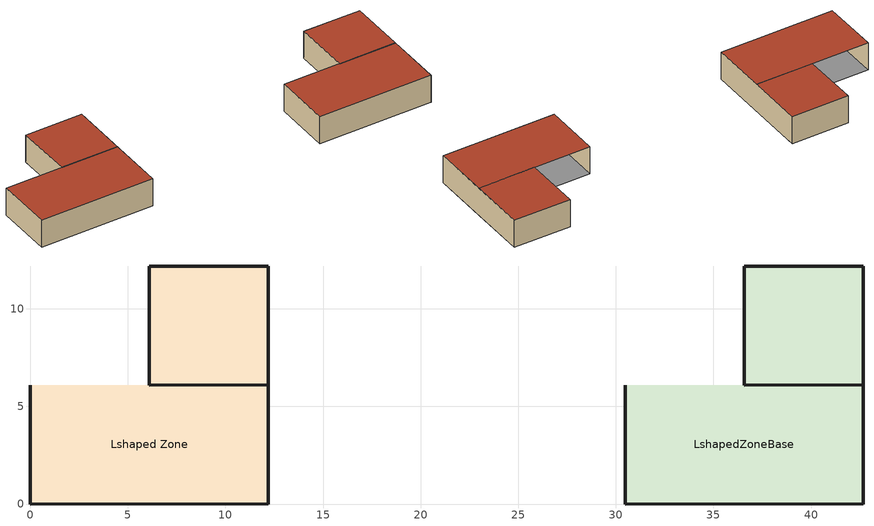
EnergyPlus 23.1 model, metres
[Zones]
Lshaped Zone
 floor outside (SpandrelSheet): 0,6.1 12.19,6.1 12.19,0 0,0 z0; 6.1,12.19 12.19,12.19 12.19,6.1 6.1,6.1 z0
 wall outside (SpandrelSheet): 0,6.1 0,0 12.19,0 12.19,12.19 6.1,12.19 6.1,6.1 12.19,6.1 z0:3.05
 roof outside (SpandrelSheet): 0,0 12.19,0 12.19,6.1 0,6.1 z3.05; 6.1,6.1 12.19,6.1 12.19,12.19 6.1,12.19 z3.05
LshapedZoneBase
 floor outside (SpandrelSheet): 30.48,6.1 42.67,6.1 42.67,0 30.48,0 z0; 36.58,12.19 42.67,12.19 42.67,6.1 36.58,6.1 z0
 wall outside (SpandrelSheet): 30.48,6.1 30.48,0 42.67,0 42.67,12.19 36.58,12.19 36.58,6.1 42.67,6.1 z0:3.05
 roof outside (SpandrelSheet): 30.48,0 42.67,0 42.67,6.1 30.48,6.1 z3.05; 36.58,6.1 42.67,6.1 42.67,12.19 36.58,12.19 z3.05
[Building]
Urbana             Load Calc: North Axis {deg}=0; Terrain=Suburbs; Loads Convergence Tolerance Value {W}=0.03; Temperature Convergence Tolerance Value {deltaC}=0.3; Solar Distribution=FullExterior; Maximum Number of Warmup Days=25; Minimum Number of Warmup Days=6
[Site:Location]
Chicago IL: Latitude {deg}=41.78; Longitude {deg}=-87.75; Time Zone {hr}=-6; Elevation {m}=200.56
[SizingPeriod:DesignDay] Month=7; Day of Month=21; Day Type=SummerDesignDay; Humidity Condition Type=Wetbulb; Rain Indicator=No; Snow Indicator=No; Daylight Saving Time Indicator=No; Solar Model Indicator=ASHRAEClearSky; Sky Clearness=1
Name | Maximum Dry-Bulb Temperature {C} | Daily Dry-Bulb Temperature Range {deltaC} | Wetbulb or DewPoint at Maximum Dry-Bulb {C} | Barometric Pressure {Pa} | Wind Speed {m/s} | Wind Direction {deg}
CHICAGO ILLINOIS SUMMER | 32.77778 | 12.77778 | 22.77778 | 99361.81 | 3.879596 | 215
CHICAGO Ann Clg 2% Condns DB=>MWB | 29.9 | 10.7 | 22.1 | 99063 | 5.3 | 230
[Site:GroundTemperature:BuildingSurface]
20, 20, 20, 20, 20, 20, 20, 20, 20, 20, 20, 20
[Material]
Spandrel: Roughness=verysmooth; Thickness {m}=0.009; Conductivity {W/m-K}=0.9; Density {kg/m3}=2600; Specific Heat {J/kg-K}=840; Thermal Absorptance=0.9; Solar Absorptance=0.9; Visible Absorptance=0.9
[Construction]
SpandrelSheet: Spandrel
[Zone] Type=1; Multiplier=1; Ceiling Height {m}=3.048; Volume {m3}=autocalculate
Lshaped Zone; LshapedZoneBase
[ZoneProperty:UserViewFactors:BySurfaceName]
Lshaped Zone: Lshaped Zone:South Wall, Lshaped Zone:South Wall, 0, Lshaped Zone:South Wall, Lshaped Zone:East Wall, 0.10131, Lshaped Zone:South Wall, Lshaped Zone:North Wall-1, 0.024387, Lshaped Zone:South Wall, Lshaped Zone:West Wall-1, 0.009005, Lshaped Zone:South Wall, Lshaped Zone:Northwall-2, 0.082639, Lshaped Zone:South Wall, Lshaped Zone:Westwall-2, 0.083659, Lshaped Zone:South Wall, Lshaped Zone:Roof-1, 0.333727, Lshaped Zone:South Wall, Lshaped Zone:Roof-2, 0.015772, Lshaped Zone:South Wall, Lshaped Zone:Floor-1, 0.333728, Lshaped Zone:South Wall, Lshaped Zone:Floor-2, 0.015772, Lshaped Zone:East Wall, Lshaped Zone:South Wall, 0.10131, Lshaped Zone:East Wall, Lshaped Zone:East Wall, 0, Lshaped Zone:East Wall, Lshaped Zone:North Wall-1, 0.08366, Lshaped Zone:East Wall, Lshaped Zone:West Wall-1, 0.082633, Lshaped Zone:East Wall, Lshaped Zone:Northwall-2, 0.009005, Lshaped Zone:East Wall, Lshaped Zone:Westwall-2, 0.024383, Lshaped Zone:East Wall, Lshaped Zone:Roof-1, 0.182649, Lshaped Zone:East Wall, Lshaped Zone:Roof-2, 0.166856, Lshaped Zone:East Wall, Lshaped Zone:Floor-1, 0.182648, Lshaped Zone:East Wall, Lshaped Zone:Floor-2, 0.166856, Lshaped Zone:North Wall-1, Lshaped Zone:South Wall, 0.048773, Lshaped Zone:North Wall-1, Lshaped Zone:East Wall, 0.16732, Lshaped Zone:North Wall-1, Lshaped Zone:North Wall-1, 0, Lshaped Zone:North Wall-1, Lshaped Zone:West Wall-1, 0.149307, Lshaped Zone:North Wall-1, Lshaped Zone:Northwall-2, 0, Lshaped Zone:North Wall-1, Lshaped Zone:Westwall-2, 0, Lshaped Zone:North Wall-1, Lshaped Zone:Roof-1, 0.024903, Lshaped Zone:North Wall-1, Lshaped Zone:Roof-2, 0.292397, Lshaped Zone:North Wall-1, Lshaped Zone:Floor-1, 0.024903, Lshaped Zone:North Wall-1, Lshaped Zone:Floor-2, 0.292397, Lshaped Zone:West Wall-1, Lshaped Zone:South Wall, 0.01801, Lshaped Zone:West Wall-1, Lshaped Zone:East Wall, 0.165266, Lshaped Zone:West Wall-1, Lshaped Zone:North Wall-1, 0.149307, Lshaped Zone:West Wall-1, Lshaped Zone:West Wall-1, 0, Lshaped Zone:West Wall-1, Lshaped Zone:Northwall-2, 0, Lshaped Zone:West Wall-1, Lshaped Zone:Westwall-2, 0, Lshaped Zone:West Wall-1, Lshaped Zone:Roof-1, 0.041338, Lshaped Zone:West Wall-1, Lshaped Zone:Roof-2, 0.29237, Lshaped Zone:West Wall-1, Lshaped Zone:Floor-1, 0.041338, Lshaped Zone:West Wall-1, Lshaped Zone:Floor-2, 0.29237, Lshaped Zone:Northwall-2, Lshaped Zone:South Wall, 0.165278, Lshaped Zone:Northwall-2, Lshaped Zone:East Wall, 0.018009, Lshaped Zone:Northwall-2, Lshaped Zone:North Wall-1, 0, Lshaped Zone:Northwall-2, Lshaped Zone:West Wall-1, 0, Lshaped Zone:Northwall-2, Lshaped Zone:Northwall-2, 0, Lshaped Zone:Northwall-2, Lshaped Zone:Westwall-2, 0.149298, Lshaped Zone:Northwall-2, Lshaped Zone:Roof-1, 0.333708, Lshaped Zone:Northwall-2, Lshaped Zone:Roof-2, 0, Lshaped Zone:Northwall-2, Lshaped Zone:Floor-1, 0.333707, Lshaped Zone:Northwall-2, Lshaped Zone:Floor-2, 0, Lshaped Zone:Westwall-2, Lshaped Zone:South Wall, 0.167318, Lshaped Zone:Westwall-2, Lshaped Zone:East Wall, 0.048767, Lshaped Zone:Westwall-2, Lshaped Zone:North Wall-1, 0, Lshaped Zone:Westwall-2, Lshaped Zone:West Wall-1, 0, Lshaped Zone:Westwall-2, Lshaped Zone:Northwall-2, 0.149298, Lshaped Zone:Westwall-2, Lshaped Zone:Westwall-2, 0, Lshaped Zone:Westwall-2, Lshaped Zone:Roof-1, 0.314598, Lshaped Zone:Westwall-2, Lshaped Zone:Roof-2, 0.002711, Lshaped Zone:Westwall-2, Lshaped Zone:Floor-1, 0.314598, Lshaped Zone:Westwall-2, Lshaped Zone:Floor-2, 0.002711, Lshaped Zone:Roof-1, Lshaped Zone:South Wall, 0.166864, Lshaped Zone:Roof-1, Lshaped Zone:East Wall, 0.091325, Lshaped Zone:Roof-1, Lshaped Zone:North Wall-1, 0.006226, Lshaped Zone:Roof-1, Lshaped Zone:West Wall-1, 0.010335, Lshaped Zone:Roof-1, Lshaped Zone:Northwall-2, 0.083427, Lshaped Zone:Roof-1, Lshaped Zone:Westwall-2, 0.07865, Lshaped Zone:Roof-1, Lshaped Zone:Roof-1, 0, Lshaped Zone:Roof-1, Lshaped Zone:Roof-2, 0, Lshaped Zone:Roof-1, Lshaped Zone:Floor-1, 0.508989, Lshaped Zone:Roof-1, Lshaped Zone:Floor-2, 0.054185, Lshaped Zone:Roof-2, Lshaped Zone:South Wall, 0.015772, Lshaped Zone:Roof-2, Lshaped Zone:East Wall, 0.166856, Lshaped Zone:Roof-2, Lshaped Zone:North Wall-1, 0.146198, Lshaped Zone:Roof-2, Lshaped Zone:West Wall-1, 0.146185, Lshaped Zone:Roof-2, Lshaped Zone:Northwall-2, 0, Lshaped Zone:Roof-2, Lshaped Zone:Westwall-2, 0.001355, Lshaped Zone:Roof-2, Lshaped Zone:Roof-1, 0, Lshaped Zone:Roof-2, Lshaped Zone:Roof-2, 0, Lshaped Zone:Roof-2, Lshaped Zone:Floor-1, 0.10837, Lshaped Zone:Roof-2, Lshaped Zone:Floor-2, 0.415263, Lshaped Zone:Floor-1, Lshaped Zone:South Wall, 0.166865, Lshaped Zone:Floor-1, Lshaped Zone:East Wall, 0.091324, Lshaped Zone:Floor-1, Lshaped Zone:North Wall-1, 0.006226, Lshaped Zone:Floor-1, Lshaped Zone:West Wall-1, 0.010335, Lshaped Zone:Floor-1, Lshaped Zone:Northwall-2, 0.083427, Lshaped Zone:Floor-1, Lshaped Zone:Westwall-2, 0.07865, Lshaped Zone:Floor-1, Lshaped Zone:Roof-1, 0.508989, Lshaped Zone:Floor-1, Lshaped Zone:Roof-2, 0.054185, Lshaped Zone:Floor-1, Lshaped Zone:Floor-1, 0, Lshaped Zone:Floor-1, Lshaped Zone:Floor-2, 0, Lshaped Zone:Floor-2, Lshaped Zone:South Wall, 0.015772, Lshaped Zone:Floor-2, Lshaped Zone:East Wall, 0.166856, Lshaped Zone:Floor-2, Lshaped Zone:North Wall-1, 0.146198, Lshaped Zone:Floor-2, Lshaped Zone:West Wall-1, 0.146185, Lshaped Zone:Floor-2, Lshaped Zone:Northwall-2, 0, Lshaped Zone:Floor-2, Lshaped Zone:Westwall-2, 0.001355, Lshaped Zone:Floor-2, Lshaped Zone:Roof-1, 0.10837, Lshaped Zone:Floor-2, Lshaped Zone:Roof-2, 0.415263, Lshaped Zone:Floor-2, Lshaped Zone:Floor-1, 0, Lshaped Zone:Floor-2, Lshaped Zone:Floor-2, 0
[People] Number of People Calculation Method=people; Number of People=1; Fraction Radiant=0.6
Name | Zone or ZoneList or Space or SpaceList | Number of People Schedule | Activity Level Schedule
Lshaped zonePeople | Lshaped zone | Lshaped zone-PeopleSchedule | Lshaped zone-PeopleActivity
LshapedZoneBasePeople | LshapedZoneBase | LshapedZoneBase-PeopleSchedule | LshapedZoneBase-PeopleActivity
[Lights] Design Level Calculation Method=LightingLevel; Lighting Level {W}=0; Return Air Fraction=0; Fraction Radiant=0.4; Fraction Visible=0; Fraction Replaceable=0
Name | Zone or ZoneList or Space or SpaceList | Schedule
Lshaped zoneLights | Lshaped zone | Lshaped zone-LightsSchedule
LshapedZoneBaseLights | LshapedZoneBase | LshapedZoneBase-LightsSchedule
[ElectricEquipment] Design Level Calculation Method=EquipmentLevel; Design Level {W}=0; Fraction Latent=0; Fraction Radiant=0.5; Fraction Lost=0
Name | Zone or ZoneList or Space or SpaceList | Schedule
Lshaped zoneEEquip | Lshaped zone | Lshaped zone-EquipSchedule
LshapedZoneBaseEEquip | LshapedZoneBase | LshapedZoneBase-EquipSchedule
[ZoneInfiltration:DesignFlowRate] Design Flow Rate Calculation Method=flow/zone; Design Flow Rate {m3/s}=0; Constant Term Coefficient=1; Temperature Term Coefficient=0; Velocity Term Coefficient=0; Velocity Squared Term Coefficient=0
Name | Zone or ZoneList or Space or SpaceList | Schedule
Lshaped zoneInfiltration | Lshaped zone | Lshaped zone-InfiltrationSchedule
LshapedZoneBaseInfiltration | LshapedZoneBase | LshapedZoneBase-InfiltrationSchedule
[ZoneVentilation:DesignFlowRate] Design Flow Rate Calculation Method=flow/zone; Design Flow Rate {m3/s}=0.000471667; Ventilation Type=Exhaust; Fan Pressure Rise {Pa}=10; Fan Total Efficiency=1; Constant Term Coefficient=1; Temperature Term Coefficient=0; Velocity Term Coefficient=0; Velocity Squared Term Coefficient=0; Minimum Indoor Temperature {C}=-20; Delta Temperature {deltaC}=1
Name | Zone or ZoneList or Space or SpaceList | Schedule
Lshaped zoneVentilation | Lshaped zone | Lshaped zone-VentilationSchedule
LshapedZoneBaseVentilation | LshapedZoneBase | LshapedZoneBase-VentilationSchedule
[Zone equipment]
Lshaped zone: Lshaped zone-Air
LshapedZoneBase: LshapedZoneBase-Air
[ZoneHVAC:IdealLoadsAirSystem] Maximum Heating Supply Air Temperature {C}=50; Minimum Cooling Supply Air Temperature {C}=12.77778; Maximum Heating Supply Air Humidity Ratio {kgWater/kgDryAir}=0.00826364; Minimum Cooling Supply Air Humidity Ratio {kgWater/kgDryAir}=0.00826364; Heating Limit=NoLimit; Maximum Heating Air Flow Rate {m3/s}=0; Cooling Limit=NoLimit; Maximum Cooling Air Flow Rate {m3/s}=0; Dehumidification Control Type=ConstantSupplyHumidityRatio; Humidification Control Type=ConstantSupplyHumidityRatio
Lshaped zone-Air; LshapedZoneBase-Air
[ZoneControl:Thermostat]
Name | Zone or ZoneList | Control Type Schedule | Control 1 | Control 2
Lshaped zone-Thermostat | Lshaped zone | Lshaped zone-Control Sched | Lshaped zone-Cooling Setpoint with SB | Lshaped zone-Heating Setpoint with SB
LshapedZoneBase-Thermostat | LshapedZoneBase | LshapedZoneBase-Control Sched | LshapedZoneBase-Cooling Setpoint with SB | LshapedZoneBase-Heating Setpoint with SB
[ThermostatSetpoint:SingleHeating]
Name | Setpoint Temperature Schedule
Lshaped zone-Heating Setpoint with SB | Lshaped zone-Setpoints
LshapedZoneBase-Heating Setpoint with SB | LshapedZoneBase-Setpoints
[ThermostatSetpoint:SingleCooling]
Name | Setpoint Temperature Schedule
Lshaped zone-Cooling Setpoint with SB | Lshaped zone-Setpoints
LshapedZoneBase-Cooling Setpoint with SB | LshapedZoneBase-Setpoints
[Schedule:Compact]
LSHAPED ZONE-EQUIPSCHEDULE; LSHAPED ZONE-PEOPLESCHEDULE; LSHAPED ZONE-LIGHTSSCHEDULE; LSHAPED ZONE-INFILTRATIONSCHEDULE; LSHAPED ZONE-VENTILATIONSCHEDULE; LSHAPEDZONEBASE-EQUIPSCHEDULE; LSHAPEDZONEBASE-PEOPLESCHEDULE; LSHAPEDZONEBASE-LIGHTSSCHEDULE; LSHAPEDZONEBASE-INFILTRATIONSCHEDULE; LSHAPEDZONEBASE-VENTILATIONSCHEDULE: Through: 12/31, For: Alldays, Until: 24:00, 0
LSHAPED ZONE-PEOPLEACTIVITY; LSHAPEDZONEBASE-PEOPLEACTIVITY: Through: 12/31, For: Alldays, Until: 24:00, 132
LSHAPED ZONE-CONTROL SCHED; LSHAPEDZONEBASE-CONTROL SCHED: Through: 4/30, For: Alldays, Until: 24:00, 1, Through: 9/30, For: Alldays, Until: 24:00, 2, Through: 12/31, For: Alldays, Until: 24:00, 1
LSHAPED ZONE-SETPOINTS; LSHAPEDZONEBASE-SETPOINTS: Through: 12/31, For: Alldays, Until: 24:00, 23.88889
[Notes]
UserInputViewFactorFile-LshapedZone.idf
Basic file description:  Basic test for EnergyPlus.  Two L-shaped zones of spandrel walls
Highlights:        The idf includes a UserViewFactor object and produces view factor information
in the .eio file. Two identical L shaped zones are included.  The first one uses
the input view factors, and the second one calculates approximate view factors.
The purpose of the run is to produce the .eio file.  It does not produce other
usable output.  The viewfactorinfo request is included in the Report Object.
Simulation Location/Run: Urbana Illinois. One design day. Purpose is not to obtain load information.
Only purpose is to produce the eio file which has the ViewFactorInfo report
Building: Two fictional 1 zone buildings with spandrel walls.
CHICAGO_IL_USA Annual Cooling (DB=>MWB) 2%, MaxDB=29.9°C MWB=22.1°C
